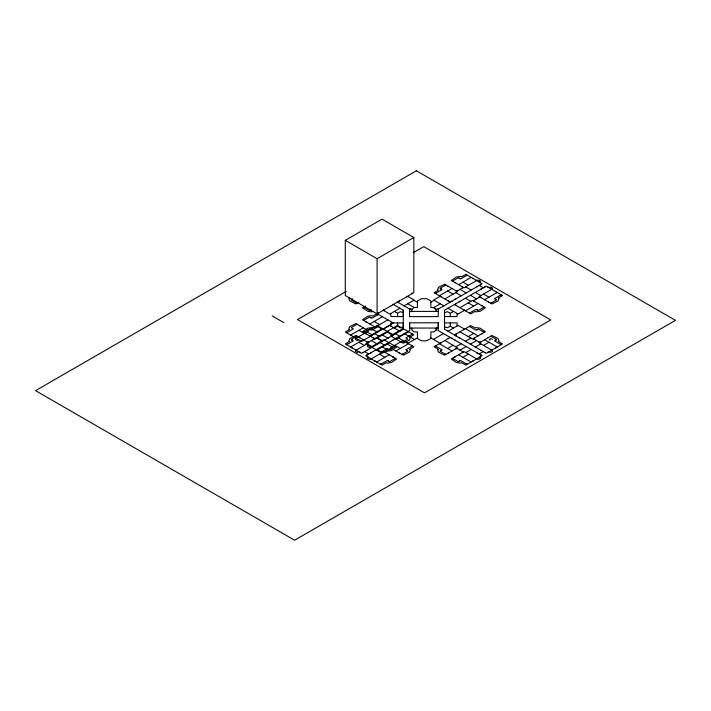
<?xml version="1.0" encoding="UTF-8"?>
<svg xmlns="http://www.w3.org/2000/svg" width="711" height="711" viewBox="0 0 711 711"><rect width="100%" height="100%" fill="white"/><g stroke="black" fill="none" stroke-linecap="round" stroke-linejoin="round"><path stroke-width="1.07" d="M390.81 313.462L390.81 316.555L403.279 316.555L403.279 310.2L392.872 304.192M491.772 350.176L479.161 342.889L491.959 335.512L498.038 338.534L499.086 340.925L498.233 341.422L502.579 343.937L486.288 353.34L444.517 329.22L444.517 310.245L486.288 286.124L502.579 295.536L498.233 298.051L499.086 298.54L498.038 300.94L491.959 303.961L479.161 296.576L491.772 289.297M476.663 358.904L464.043 351.616L451.263 359.011L456.489 362.521L460.639 363.125L461.501 362.628L465.856 365.143L482.147 355.731L438.056 330.491L438.296 322.776L409.572 322.83L409.82 330.491L365.721 355.731L382.02 365.143L386.375 362.628L387.228 363.125L391.379 362.521L396.605 359.011L383.824 351.616L371.213 358.904M409.572 322.83L409.563 328.064L438.314 328.038L438.296 322.776M440.269 303.801L433.772 307.543L430.884 307.543L430.884 301.037L426.778 298.673L421.463 298.673L417.419 301.011L417.419 307.499L414.149 307.499L411.82 309.543L411.82 311.409M438.314 328.038L436.278 328.038L436.287 329.966L433.772 331.921L430.884 331.921L430.884 338.427L426.778 340.791L421.463 340.791L417.419 338.454L417.419 331.966L414.149 331.966L411.82 329.931L411.82 328.064M356.095 338.223L368.716 330.944L355.909 323.558L349.83 326.58L348.781 328.98L349.643 329.469L345.288 331.984L361.579 341.396L393.396 323.025L377.097 313.622L372.742 316.137L371.889 315.64L367.738 316.244L362.512 319.754L369.871 324.003L382.402 316.679M393.396 334.979L377.097 325.567L372.742 328.082L371.889 327.584L367.738 328.189L362.512 331.699L369.871 335.956L382.402 328.633M436.225 309.534L433.772 307.543L436.216 309.534L436.287 311.409L436.216 309.534L437.674 308.69L438.296 309.054L482.147 283.733L465.856 274.33L461.501 276.846L460.639 276.348L456.489 276.952L451.263 280.463L458.622 284.711L471.153 277.388M376.714 350.132L389.246 342.809L396.605 347.057L391.379 350.567L387.228 351.172L386.375 350.674L382.02 353.189L365.721 343.786L397.529 325.416L413.829 334.828L409.474 337.343L410.336 337.832L409.287 340.231L403.208 343.253L390.401 335.868L403.021 328.589M376.714 362.077L389.246 354.753M465.465 310.84L477.996 303.517L485.364 307.765L480.129 311.276L475.988 311.88L475.126 311.382L470.771 313.898L454.471 304.495M430.884 302.211L434.19 300.291M454.471 334.979L470.771 325.567L475.126 328.082L475.988 327.584L480.129 328.189L485.364 331.699L472.584 339.094L459.964 331.806M345.288 240.345L382.02 219.139L413.829 237.501L413.829 292.692L377.097 313.898L345.288 295.536L345.288 240.345L377.097 258.706L413.829 237.501M346.293 291.368L297.5 319.541L424.494 392.863L550.776 319.95L423.783 246.628L413.26 252.707M349.643 298.051L348.781 298.54L349.83 300.94L355.909 303.961L358.851 302.264M352.62 299.029L351.163 299.873L357.082 303.286M356.202 303.099L356.753 302.779M365.445 306.068L362.512 307.765L367.738 311.276L371.889 311.88L372.742 311.382M363.996 307.596L364.556 307.276M371.044 309.667L369.587 310.503L363.677 307.09M357.082 324.234L351.163 327.647L353.349 328.909L346.657 332.775M363.677 320.43L369.587 317.017L371.773 318.27L378.465 314.404M377.559 312.911L378.11 312.591M411.553 293.279L412.113 292.959M370.404 317.808L370.955 317.479M359.242 325.807L359.793 325.487M365.836 321.994L366.396 321.674M350.594 335.05L363.277 327.815M399.875 308.236L389.779 314.058L383.309 310.316M404.026 305.854L414.122 300.024L407.616 296.274M356.095 350.176L368.716 342.889L357.082 336.187L351.163 339.6L353.349 340.862L346.657 344.719M363.677 332.375L369.587 328.962L371.773 330.224L378.465 326.358M444.846 298.931L457.466 291.652L445.833 284.942L439.922 288.355L442.1 289.617L435.408 293.483M452.436 281.138L458.346 277.725L460.524 278.979L467.216 275.113M394.374 311.409L397.582 313.267L400.284 311.711L403.279 312.591M367.996 330.526L374.573 326.731M355.713 338.001L355.393 339.467L357.242 340.533L358.673 339.716M351.981 340.391L352.532 340.071M370.404 329.753L370.955 329.433M440.731 289.146L441.291 288.826M459.155 278.516L459.715 278.188M387.904 319.861L375.292 327.14L369.871 324.003M359.242 337.752L359.793 337.432M365.836 333.948L366.396 333.628M447.992 286.515L448.543 286.195M454.587 282.702L455.147 282.383M410.185 308.69L411.82 309.543L410.185 308.69L409.563 309.054L409.536 316.644L438.296 316.608L438.296 309.054M350.594 346.995L363.277 339.76M439.345 295.758L452.027 288.524M383.309 329.149L389.779 325.416L399.875 331.237M440.242 296.274L433.737 300.024L443.833 305.854M351.981 348.114L352.532 347.795M383.78 329.753L384.34 329.433M440.731 296.869L441.282 296.549M472.531 278.508L473.091 278.188M366.858 342.142L367.409 341.822M373.435 338.338L373.995 338.018M455.609 290.906L456.16 290.577M462.194 287.102L462.745 286.782M456.746 291.234L463.332 287.44M355.713 349.954L355.393 351.421L357.242 352.487L358.673 351.661M476.272 280.347L478.814 280.161L480.663 281.227L479.232 282.054M387.904 331.806L375.292 339.094L369.871 335.956M394.374 328.064L397.582 326.207L400.284 327.762L403.279 326.873L403.279 322.918L390.81 322.91L390.81 326.002M476.663 280.569L464.043 287.848L458.622 284.711M368.636 345.466L367.205 346.293L369.053 347.359L371.595 347.172M359.411 352.407L359.97 352.087M391.219 334.046L391.779 333.726M448.161 301.171L448.721 300.851M479.978 282.8L480.529 282.48M371.213 346.95L383.824 339.671L389.246 342.809M395.84 338.996L408.523 331.761M367.338 356.984L367.898 356.664M399.147 338.623L399.706 338.303M456.089 305.748L456.649 305.428M487.906 287.377L488.457 287.057M368.636 357.411L367.205 358.237L369.053 359.304L371.595 359.126M489.195 287.804L490.626 286.986L492.474 288.053L492.163 289.519M380.652 352.407L387.344 348.541L389.53 349.794L395.44 346.381M412.46 334.037L405.768 337.903L407.945 339.165L402.035 342.578M403.021 340.533L390.401 347.821L403.208 355.198L409.287 352.176L410.336 349.785L409.474 349.288L413.829 346.772L397.529 337.37M444.517 312.591L447.583 311.711L450.285 313.267L453.502 311.409M459.964 307.659L472.584 300.38L477.996 303.517M384.544 352.034L391.121 348.23M473.295 300.789L479.872 296.994M385.122 352.692L385.682 352.372M391.708 348.888L392.259 348.568M473.873 301.446L474.433 301.126M480.458 297.651L481.018 297.322M374.777 361.277L375.337 360.957M406.585 342.915L407.136 342.595M463.536 310.04L464.087 309.72M495.336 291.679L495.896 291.359M464.567 310.316L458.088 314.058L447.992 308.236M407.75 343.262L417.419 337.929M395.84 350.95L408.523 343.715M484.6 299.704L497.273 292.47M392.721 357.091L393.281 356.762M399.324 353.278L399.875 352.958M481.48 305.846L482.031 305.526M488.075 302.033L488.635 301.713M380.652 364.352L387.344 360.486L389.53 361.748L395.44 358.335M412.46 345.99L405.768 349.848L407.945 351.11L402.035 354.522M469.402 313.116L476.103 309.249L478.281 310.503L484.191 307.09M501.219 294.745L494.518 298.611L496.705 299.873L490.794 303.286M388.162 361.277L388.713 360.957M406.585 350.639L407.136 350.319M476.912 310.04L477.463 309.712M495.336 299.402L495.887 299.082M453.502 328.055L450.285 326.198L447.583 327.753L444.517 326.873M433.417 339.396L443.637 333.495M447.992 331.228L458.088 325.407L464.567 329.149M450.339 337.37L434.039 346.772L438.394 349.288L437.532 349.785L438.58 352.176L444.659 355.198L457.466 347.821L444.846 340.533M435.763 346.515L436.314 346.195M469.758 326.882L470.318 326.562M451.529 338.374L452.089 338.054M455.671 335.992L456.222 335.663M455.058 340.418L455.618 340.098M459.199 338.027L459.759 337.707M439.345 343.715L447.592 348.47L453.094 345.297M468.211 336.57L473.713 333.388L477.996 335.956M455.769 346.844L461.261 343.671M465.394 341.28L470.886 338.116M444.953 354.336L445.513 354.016M483.311 332.188L483.871 331.868M457.137 348.781L457.697 348.461M473.686 339.227L474.246 338.907M460.035 350.132L466.238 346.55M470.38 344.16L476.583 340.578M462.381 351.803L462.932 351.483M478.93 342.249L479.481 341.929M452.756 358.842L453.307 358.522M491.114 336.694L491.665 336.374M465.741 352.594L471.224 349.43M475.366 347.039L480.849 343.866M458.622 354.753L462.914 357.322L468.416 354.14M483.533 345.413L489.035 342.24L497.273 346.995M476.868 353.003L477.428 352.683M481.009 350.612L481.56 350.292M479.125 353.989L483.267 351.598M480.396 355.047L480.956 354.727M484.538 352.656L485.089 352.336M466.309 364.148L466.869 363.828M500.304 344.524L500.864 344.195M438.296 311.409L409.563 311.4L409.563 309.054L397.2 301.908M444.517 316.555L457.057 316.555L457.057 313.462M457.057 326.002L457.057 322.91L444.517 322.91L444.517 329.22M413.669 300.291L417.419 302.166M484.6 339.76L489.035 342.24M447.592 348.47L452.027 350.95M407.59 303.793L414.149 307.499M466.309 275.317L466.869 275.637M500.304 294.949L500.864 295.269M480.396 284.427L480.956 284.747M484.538 286.817L485.089 287.137M476.868 286.462L477.428 286.782M481.009 288.853L481.56 289.173M462.914 282.151L468.416 285.324M483.533 294.052L489.035 297.234M465.741 286.871L471.224 290.044M475.366 292.434L480.849 295.598M452.756 280.632L453.307 280.952M491.114 302.779L491.665 303.099M462.381 287.662L462.932 287.982M478.93 297.216L479.481 297.536M460.035 289.341L466.238 292.923M470.38 295.305L476.583 298.887M457.137 290.692L457.697 291.012M473.686 300.246L474.246 300.566M444.953 285.129L445.513 285.449M483.311 307.276L483.871 307.596M455.769 292.63L461.261 295.794M465.394 298.185L470.886 301.357M447.592 290.995L453.094 294.176M468.211 302.904L473.713 306.077M455.058 299.055L455.618 299.375M459.199 301.446L459.759 301.766M451.529 301.091L452.089 301.411M455.671 303.481L456.222 303.801M435.763 292.959L436.314 293.279M469.758 312.591L470.318 312.911M450.339 302.104L434.039 292.692L438.394 290.177L437.532 289.688L438.58 287.288L444.659 284.267L445.833 284.942M484.191 332.375L478.281 328.962L476.103 330.224L469.402 326.358M490.794 336.187L496.705 339.6L494.518 340.862L501.219 344.719M476.912 329.433L477.463 329.753M495.336 340.071L495.887 340.391M492.323 339.423L490.901 338.605L489.319 339.52L490.252 340.054M481.48 333.628L482.031 333.948M488.075 337.432L488.635 337.752M465.465 328.633L473.713 333.388M406.585 296.549L407.136 296.869M463.536 329.433L464.087 329.753M495.336 347.795L495.896 348.114M473.873 338.018L474.433 338.338M480.458 341.822L481.018 342.142M473.295 338.676L479.872 342.48M492.163 349.954L492.474 351.421L490.626 352.487L489.195 351.661M399.147 300.851L399.706 301.171M456.089 333.726L456.649 334.046M487.906 352.087L488.457 352.407M391.219 305.428L391.779 305.748M448.161 338.303L448.721 338.623M479.978 356.664L480.529 356.984M479.232 357.411L480.663 358.237L478.814 359.304L476.272 359.126M456.746 348.23L463.332 352.034M455.609 348.568L456.16 348.888M462.194 352.372L462.745 352.692M383.78 309.72L384.34 310.04M440.731 342.595L441.282 342.915M472.531 360.957L473.091 361.277M430.884 337.929L440.118 343.262M462.914 357.322L471.153 362.077M447.992 352.958L448.543 353.278M454.587 356.762L455.147 357.091M435.408 345.99L442.1 349.848L439.922 351.11L445.833 354.522M467.216 364.352L460.524 360.486L458.346 361.748L452.436 358.335M351.981 299.082L352.532 299.402M370.404 309.712L370.955 310.04M440.731 350.319L441.291 350.639M459.155 360.957L459.715 361.277M377.559 314.609L378.11 314.929M404.239 333.495L414.451 339.396M374.164 321.443L379.665 324.616M394.774 333.343L400.284 336.525M376.981 326.162L382.474 329.335M386.606 331.726L392.099 334.89M411.553 346.195L412.113 346.515M391.645 335.663L392.196 335.992M395.778 338.054L396.338 338.374M388.117 337.707L388.668 338.027M392.25 340.098L392.81 340.418M371.284 328.633L377.488 332.215M381.629 334.597L387.833 338.178M374.164 333.388L379.665 336.57M394.774 345.297L400.284 348.47M367.018 331.921L372.511 335.085M376.643 337.476L382.136 340.649M376.981 338.116L382.474 341.28M386.606 343.671L392.099 346.844M363.996 331.868L364.556 332.188M402.355 354.016L402.915 354.336M358.833 330.286L364.343 333.468M379.452 342.195L384.953 345.368M373.63 338.907L374.182 339.227M390.17 348.461L390.73 348.781M371.284 340.578L377.488 344.16M381.629 346.55L387.833 350.132M368.387 341.929L368.938 342.249M384.935 351.483L385.486 351.803M356.202 336.374L356.753 336.694M394.561 358.522L395.12 358.842M367.018 343.866L372.511 347.039M376.643 349.43L382.136 352.594M358.833 342.24L364.343 345.413M379.452 354.14L384.953 357.322M366.307 350.292L366.867 350.612M370.449 352.683L371 353.003M364.61 351.598L368.742 353.989M362.779 352.336L363.33 352.656M366.912 354.727L367.471 355.047M347.004 344.195L347.563 344.524M381.007 363.828L381.558 364.148M272.233 315.951L283.893 322.678M357.082 336.187L355.909 335.512L349.83 338.534L348.781 340.925L349.643 341.422L345.288 343.937L361.579 353.34L403.279 329.273L403.279 310.2M479.223 285.422L483.284 287.857M436.278 328.038L436.287 329.966M450.285 313.267L450.285 316.555M450.285 322.91L450.285 326.198M397.582 313.267L397.582 316.555M397.582 322.91L397.582 326.207M377.097 258.706L377.097 313.898M416.388 170.782L35.55 390.65L294.612 540.218L675.45 320.35L416.388 170.782"/></g></svg>
